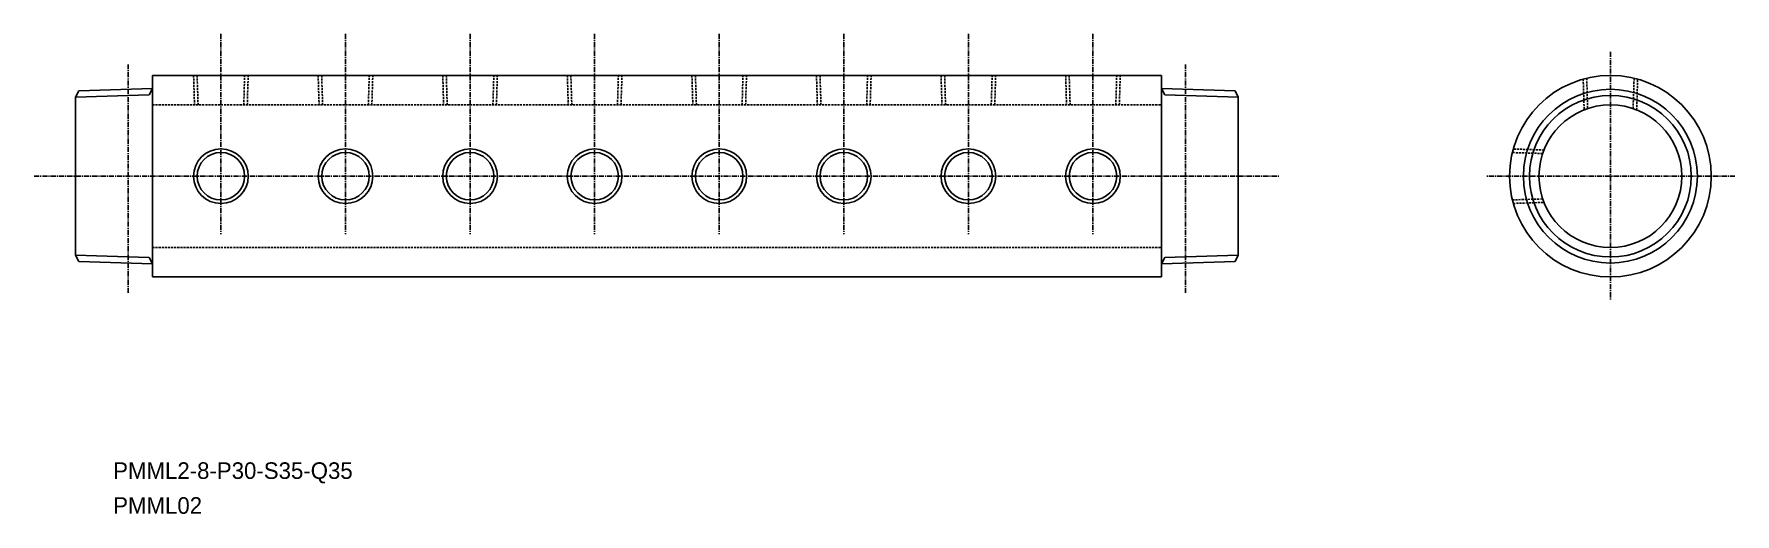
# Model space of a CAD drawing. Extents: x 605 to 1014, y 510 to 625.
import ezdxf

# ---------------------------------------------------------------- set-up
doc = ezdxf.new("R2010")
doc.units = 0
doc.linetypes.add('CENTER', pattern=[2, 1.25, -0.25, 0.25, -0.25])
doc.linetypes.add('DASHED', pattern=[0.75, 0.5, -0.25])
doc.layers.get('0').update_dxf_attribs({"linetype": 'CONTINUOUS'})
doc.layers.add('CENTER', color=1, linetype='CENTER')

msp = doc.modelspace()

# ---------------------------------------------------------------- linework, layer by layer
at = {"color": 7, "linetype": 'CONTINUOUS'}
for p, q in [((633.03, 615.45), (876.03, 615.45)), ((633.03, 615.45), (633.03, 566.85)), ((876.03, 615.45), (876.03, 566.85)), ((614.53, 610.22), (615.31, 611.73)), ((633.03, 612.28), (615.31, 611.73)), ((876.03, 612.28), (893.74, 611.73)), ((894.53, 610.22), (893.74, 611.73)), ((614.53, 572.07), (614.53, 610.22)), ((894.53, 572.07), (894.53, 610.22)), ((614.53, 572.07), (615.31, 570.56)), ((633.03, 570.01), (615.31, 570.56)), ((876.03, 570.01), (893.74, 570.56)), ((894.53, 572.07), (893.74, 570.56)), ((633.03, 566.85), (876.03, 566.85))]:
    msp.add_line(p, q, dxfattribs=at)
at = {"color": 3, "linetype": 'DASHED'}
for p, q in [((642.95, 615.45), (643.17, 608.35)), ((643.8, 615.47), (644.03, 608.35)), ((655.03, 608.35), (655.25, 615.47)), ((655.88, 608.35), (656.1, 615.45)), ((672.95, 615.45), (673.17, 608.35)), ((673.8, 615.47), (674.03, 608.35)), ((685.03, 608.35), (685.25, 615.47)), ((685.88, 608.35), (686.1, 615.45)), ((702.95, 615.45), (703.17, 608.35)), ((703.8, 615.47), (704.03, 608.35)), ((715.03, 608.35), (715.25, 615.47)), ((715.88, 608.35), (716.1, 615.45)), ((732.95, 615.45), (733.17, 608.35)), ((733.8, 615.47), (734.03, 608.35)), ((745.03, 608.35), (745.25, 615.47)), ((745.88, 608.35), (746.1, 615.45)), ((762.95, 615.45), (763.17, 608.35)), ((763.8, 615.47), (764.03, 608.35)), ((775.03, 608.35), (775.25, 615.47)), ((775.88, 608.35), (776.1, 615.45)), ((792.95, 615.45), (793.17, 608.35)), ((793.8, 615.47), (794.03, 608.35)), ((805.03, 608.35), (805.25, 615.47)), ((805.88, 608.35), (806.1, 615.45)), ((822.95, 615.45), (823.17, 608.35)), ((823.8, 615.47), (824.03, 608.35)), ((835.03, 608.35), (835.25, 615.47)), ((835.88, 608.35), (836.1, 615.45)), ((852.95, 615.45), (853.17, 608.35)), ((853.8, 615.47), (854.03, 608.35)), ((865.03, 608.35), (865.25, 615.47)), ((865.88, 608.35), (866.1, 615.45)), ((977.58, 614.55), (977.81, 607.14)), ((978.43, 614.77), (978.65, 607.45)), ((989.6, 607.45), (989.83, 614.77)), ((990.45, 607.14), (990.68, 614.55)), ((633.03, 608.35), (876.03, 608.35)), ((967.82, 596.62), (960.51, 596.85)), ((968.13, 597.46), (960.73, 597.7)), ((960.51, 585.44), (967.82, 585.67)), ((960.73, 584.59), (968.13, 584.83)), ((633.03, 573.95), (876.03, 573.95))]:
    msp.add_line(p, q, dxfattribs=at)
at = {"color": 3, "linetype": 'CONTINUOUS'}
for p, q in [((632.24, 610.78), (614.53, 610.22)), ((632.24, 610.78), (633.03, 612.28)), ((876.81, 610.78), (876.03, 612.28)), ((876.81, 610.78), (894.53, 610.22)), ((632.24, 571.51), (614.53, 572.07)), ((632.24, 571.51), (633.03, 570.01)), ((876.81, 571.51), (876.03, 570.01)), ((876.81, 571.51), (894.53, 572.07))]:
    msp.add_line(p, q, dxfattribs=at)
at = {"color": 7, "linetype": 'CONTINUOUS'}
for centre, radius in [((984.13, 591.15), 24.3), ((984.13, 591.15), 19.48), ((984.13, 591.15), 17.2), ((649.53, 591.15), 5.72), ((679.53, 591.15), 5.72), ((709.53, 591.15), 5.72), ((739.53, 591.15), 5.72), ((769.53, 591.15), 5.72), ((799.53, 591.15), 5.72), ((829.53, 591.15), 5.72), ((859.53, 591.15), 5.72)]:
    msp.add_circle(centre, radius, dxfattribs=at)
at = {"color": 3, "linetype": 'CONTINUOUS'}
for centre, radius in [((984.13, 591.15), 20.95), ((649.53, 591.15), 6.58), ((679.53, 591.15), 6.58), ((709.53, 591.15), 6.58), ((739.53, 591.15), 6.58), ((769.53, 591.15), 6.58), ((799.53, 591.15), 6.58), ((829.53, 591.15), 6.58), ((859.53, 591.15), 6.58)]:
    msp.add_circle(centre, radius, dxfattribs=at)
at = {"layer": 'CENTER', "color": 1, "linetype": 'CENTER'}
for p, q in [((649.53, 625.45), (649.53, 577.15)), ((679.53, 625.45), (679.53, 577.15)), ((709.53, 625.45), (709.53, 577.15)), ((739.53, 625.45), (739.53, 577.15)), ((769.53, 625.45), (769.53, 577.15)), ((799.53, 625.45), (799.53, 577.15)), ((829.53, 625.45), (829.53, 577.15)), ((859.53, 625.45), (859.53, 577.15)), ((984.13, 621.15), (984.13, 561.15)), ((627.23, 562.99), (627.23, 618.06)), ((881.83, 562.99), (881.83, 618.06)), ((604.53, 591.15), (904.53, 591.15)), ((1014.13, 591.15), (954.13, 591.15))]:
    msp.add_line(p, q, dxfattribs=at)

# ---------------------------------------------------------------- texts
at = {"color": 7, "linetype": 'CONTINUOUS'}
for s, p in [('PMML2-8-P30-S35-Q35', (623.59, 518.16)), ('PMML02', (623.59, 509.75))]:
    msp.add_text(s, height=4, dxfattribs=at).set_placement(p)

doc.saveas('drawing.dxf')
